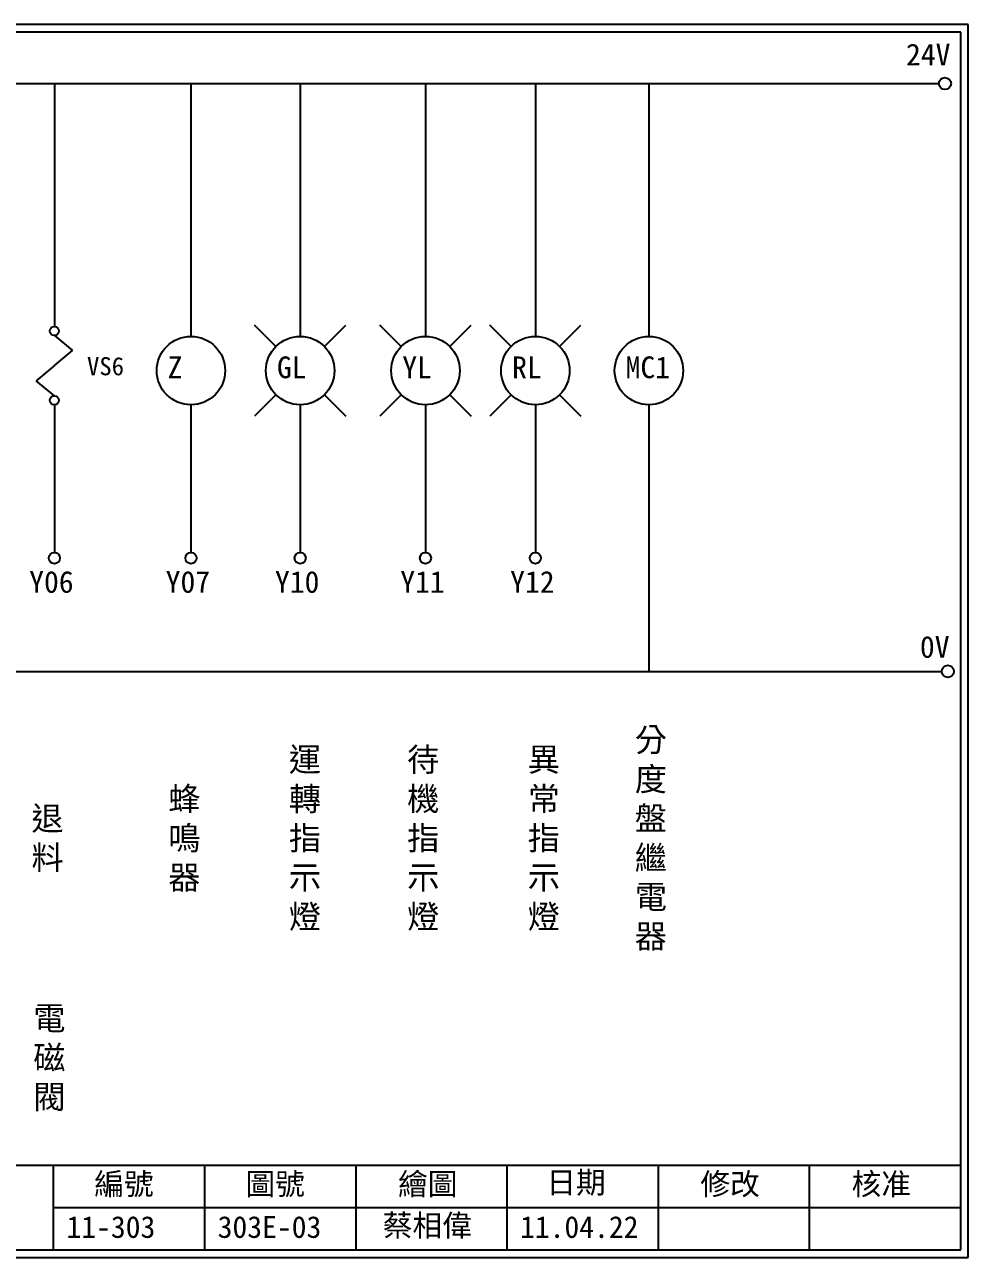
# Model space of a CAD drawing. Extents: x 926 to 1213, y 3 to 207.
# Drawn here: x 1056.7 to 1212.7, y 3 to 207 of the extents above; entities that cross this region are included whole.
import ezdxf

# ---------------------------------------------------------------- set-up
doc = ezdxf.new("R2010")
doc.units = 0
doc.layers.get('0').update_dxf_attribs({"linetype": 'CONTINUOUS'})
doc.layers.add('圖框層', color=7, linetype='CONTINUOUS')
doc.layers.add('標尺寸層', color=3, linetype='CONTINUOUS')
doc.styles.add('CNS', font='romanc.shx', dxfattribs={"bigfont": 'chineset.shx'})
doc.styles.add('STSL', font='KAIU.TTF')

msp = doc.modelspace()

# ---------------------------------------------------------------- linework, layer by layer
for centre in [(1208.88, 197.22), (1209.36, 99.96)]:
    msp.add_circle(centre, 1)
at = {"layer": '圖框層', "color": 7}
for p, q in [((1212.74, 206.97), (925.74, 206.97)), ((1212.74, 3), (1212.74, 206.97)), ((1211.49, 205.72), (926.99, 205.72)), ((1211.49, 4.25), (1211.49, 205.72)), ((926.99, 18.25), (1211.49, 18.25)), ((1061.49, 4.25), (1061.49, 18.25)), ((1086.49, 4.25), (1086.49, 18.25)), ((1111.49, 4.25), (1111.49, 18.25)), ((1136.49, 4.25), (1136.49, 18.25)), ((1161.49, 4.25), (1161.49, 18.25)), ((1186.49, 4.25), (1186.49, 18.25)), ((1061.49, 11.25), (1211.49, 11.25)), ((926.99, 4.25), (1211.49, 4.25)), ((925.74, 3), (1212.74, 3))]:
    msp.add_line(p, q, dxfattribs=at)
at = {"layer": '標尺寸層', "color": 7}
for p, q in [((930.28, 197.22), (1207.88, 197.22)), ((1061.62, 197.22), (1061.62, 157.03)), ((1084.19, 197.22), (1084.19, 155.39)), ((1102.26, 197.22), (1102.26, 155.39)), ((1122.98, 197.22), (1122.98, 155.39)), ((1141.15, 197.22), (1141.15, 155.39)), ((1159.92, 197.22), (1159.92, 155.39)), ((1098.26, 153.73), (1094.72, 157.27)), ((1106.27, 153.73), (1109.8, 157.27)), ((1118.98, 153.73), (1115.44, 157.27)), ((1126.99, 153.73), (1130.52, 157.27)), ((1137.14, 153.73), (1133.61, 157.27)), ((1145.15, 153.73), (1148.69, 157.27)), ((1061.62, 155.53), (1064.63, 153.04)), ((1061.62, 150.55), (1064.63, 153.04)), ((1061.62, 150.55), (1058.62, 148.06)), ((1061.62, 145.57), (1058.62, 148.06)), ((1098.26, 145.73), (1094.72, 142.19)), ((1106.27, 145.73), (1109.8, 142.19)), ((1118.98, 145.73), (1115.44, 142.19)), ((1126.99, 145.73), (1130.52, 142.19)), ((1137.14, 145.73), (1133.61, 142.19)), ((1145.15, 145.73), (1148.69, 142.19)), ((1061.62, 144.07), (1061.62, 119.62)), ((1084.19, 144.07), (1084.19, 119.62)), ((1102.26, 144.07), (1102.26, 119.62)), ((1122.98, 144.07), (1122.98, 119.62)), ((1141.15, 144.07), (1141.15, 119.62)), ((1159.92, 144.07), (1159.92, 99.96)), ((930.49, 99.96), (1208.36, 99.96))]:
    msp.add_line(p, q, dxfattribs=at)
for centre, radius in [((1061.62, 156.28), 0.751), ((1084.19, 149.73), 5.66), ((1102.26, 149.73), 5.66), ((1122.98, 149.73), 5.66), ((1141.15, 149.73), 5.66), ((1159.92, 149.73), 5.66), ((1061.62, 144.82), 0.751), ((1061.62, 118.7), 0.92), ((1084.19, 118.7), 0.92), ((1102.26, 118.7), 0.92), ((1122.98, 118.7), 0.92), ((1141.15, 118.7), 0.92)]:
    msp.add_circle(centre, radius, dxfattribs=at)

# ---------------------------------------------------------------- texts
at = {"layer": '圖框層', "color": 4, "style": 'STSL'}
for s, height, p in [('24V', 3.6, (1202.44, 200.22)), ('VS6', 3, (1067.01, 148.95)), ('Z', 3.6, (1080.34, 148.47)), ('GL', 3.6, (1098.42, 148.47)), ('YL', 3.6, (1119.14, 148.47)), ('RL', 3.6, (1137.3, 148.47)), ('MC1', 3.6, (1156.07, 148.47)), ('Y06', 3.6, (1057.45, 112.96)), ('Y07', 3.6, (1080.02, 112.96)), ('Y10', 3.6, (1098.09, 112.96)), ('Y11', 3.6, (1118.81, 112.96)), ('Y12', 3.6, (1136.98, 112.96)), ('0V', 3.6, (1204.74, 102.2)), ('編號', 3.6, (1068.21, 13.34)), ('圖號', 3.6, (1093.21, 13.34)), ('繪圖', 3.6, (1118.44, 13.34)), ('日期', 3.6, (1142.96, 13.59)), ('修改', 3.6, (1168.44, 13.34)), ('核准', 3.6, (1193.44, 13.34)), ('蔡相偉', 3.6, (1115.93, 6.47)), ('11-303', 3.6, (1063.61, 6.22)), ('303E-03', 3.6, (1088.61, 6.22)), ('11.04.22', 3.6, (1138.61, 6.22))]:
    msp.add_text(s, height=height, dxfattribs=at).set_placement(p)
at = {"layer": '標尺寸層', "color": 7, "char_height": 3.9, "attachment_point": 5, "style": 'CNS'}
for s, insert, width in [('{\\fDFKai-SB|b0|i0|c136|p65;分度盤繼電器}', (1160.24, 72.17), 2.8481), ('{\\fDFKai-SB|b0|i0|c136|p65;運轉指示燈}', (1103.05, 72.17), 2.8481), ('{\\fDFKai-SB|b0|i0|c136|p65;待機指示燈}', (1122.61, 72.17), 2.8481), ('{\\fDFKai-SB|b0|i0|c136|p65;異常指示燈}', (1142.55, 72.17), 2.8481), ('{\\fDFKai-SB|b0|i0|c136|p65;蜂鳴器}', (1083.11, 72.17), 2.8481), ('{\\fDFKai-SB|b0|i0|c136|p65;退料}', (1060.49, 72.17), 2.8481), ('{\\fDFKai-SB|b0|i0|c136|p65;電磁閥}', (1060.79, 35.84), 8.6627)]:
    msp.add_mtext(s, dxfattribs=dict(at, insert=insert, width=width))

doc.saveas('drawing.dxf')
